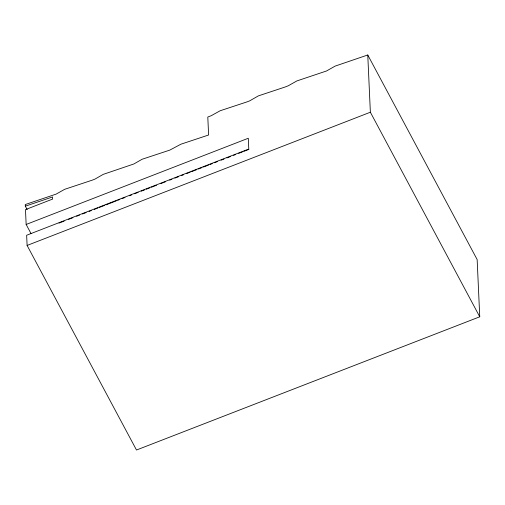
<?xml version="1.0" encoding="UTF-8"?>
<svg xmlns="http://www.w3.org/2000/svg" width="505" height="505" viewBox="0 0 505 505"><rect width="100%" height="100%" fill="white"/><g stroke="black" fill="none" stroke-linecap="round" stroke-linejoin="round"><path stroke-width="0.76" d="M30.975 233.48L26.153 224.466L248.29 138.256L248.776 149.038L26.645 235.248L27.106 245.443L136.495 450.018L479.75 316.799L477.149 259.557L367.766 54.982L335.086 66.123L326.546 70.971L296.871 80.933L288.254 85.781L284.946 87.068L258.383 95.874L249.754 100.823L246.913 101.922L220.155 110.759L211.273 115.683L207.795 117.027L208.615 134.999L180.904 144.203L169.806 150.105L142.113 159.252L133.844 163.98L103.209 174.376L94.965 179.105L92.289 180.146L64.621 189.331L56.137 194.109L25.25 204.55L25.326 206.173L27.175 209.638M59.016 223.096L64.148 221.102M68.547 219.397L72.947 217.687M76.615 216.266L79.544 215.13M82.479 213.987L86.147 212.567M89.076 211.431L91.279 210.572M94.214 209.436L97.875 208.016M99.346 207.441L104.478 205.453M105.943 204.885L116.207 200.902M117.678 200.327L119.874 199.475M122.077 198.623L125.006 197.487M129.406 195.776L131.609 194.924M134.538 193.787L138.206 192.361M141.141 191.225L144.802 189.798M146.273 189.23L149.941 187.809M151.405 187.241L156.537 185.247M160.937 183.542L165.337 181.832M169.737 180.127L171.934 179.269M174.869 178.132L178.536 176.712M181.465 175.57L183.668 174.717M186.604 173.581L190.265 172.155M191.736 171.586L196.868 169.598M198.332 169.023L202 167.603M203.464 167.035L208.597 165.04M210.067 164.472L212.264 163.62M214.467 162.768L217.396 161.625M221.064 160.205L223.999 159.069M226.928 157.926L230.596 156.506M233.531 155.37L235.728 154.511M238.663 153.375L242.331 151.954M243.795 151.38L248.927 149.392M27.106 245.443L370.361 112.224L367.766 54.982M25.326 206.173L52.545 196.969L52.64 199.071L25.477 209.613L26.153 224.466M370.361 112.224L479.75 316.799"/></g></svg>
